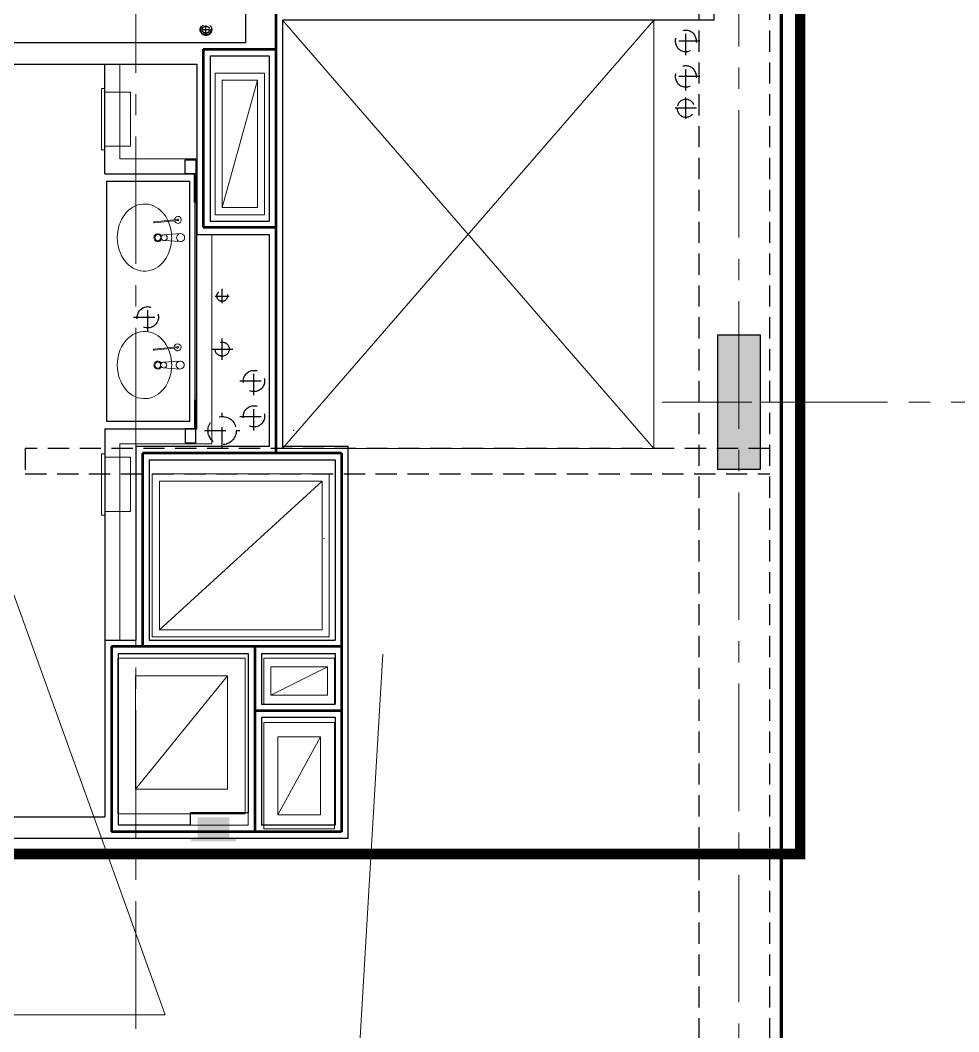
# Model space of a CAD drawing. Header units: inches. Extents: x -26012 to 27, y -3347 to 2082.
# Drawn here: x -23424.1 to -23158.9, y 489.3 to 775.1 of the extents above; entities that cross this region are included whole.
import ezdxf

# ---------------------------------------------------------------- set-up
doc = ezdxf.new("R2010")
doc.units = ezdxf.units.IN
doc.header["$LTSCALE"] = 48
doc.header["$MEASUREMENT"] = 0
for name, pattern in [('A_Column Grid$0$CENTER2', [1.125, 0.75, -0.125, 0.125, -0.125]), ('Core Callout Boundary$0$DASHED2', [0.375, 0.25, -0.125]), ('NB - 5th floor_plan$0$HIDDEN2', [0.1875, 0.125, -0.0625])]:
    doc.linetypes.add(name, pattern=pattern)
for name, color, linetype in [('A104$0$A-ANNO-PATT-1-5', 8, 'Continuous'), ('A104$0$A-AREA-IDEN', 8, 'Continuous'), ('A104$0$A-COLS-COL1-5', 8, 'Continuous'), ('A104$0$A-COUNTER', 8, 'Continuous'), ('A104$0$A-EQPM-FEC', 8, 'Continuous'), ('A104$0$A-FLOR-LEVL', 8, 'Continuous'), ('A104$0$A-FLOR-OPENING', 8, 'Continuous'), ('A104$0$A-FLOR-PFIX', 8, 'Continuous'), ('A104$0$A-FLOR-SPCL', 8, 'Continuous'), ('A104$0$A-FLOR-STRCT-6-12', 8, 'Continuous'), ('A104$0$A-GRID-COLS', 8, 'Continuous'), ('A104$0$A-HVAC-RDFF', 8, 'Continuous'), ('A104$0$A-WALL-FULL-INTR', 8, 'Continuous'), ('A104$0$A-WALL-GLASS-8-11', 8, 'Continuous'), ('A104$0$bc104 - A-WALL-FIRE', 8, 'Continuous'), ('A104$0$Level 30', 8, 'Continuous'), ('A_Column Grid$0$A-GRID-GRD1-15', 8, 'A_Column Grid$0$CENTER2'), ('Core Callout Boundary$0$A-Detl-Iden', 6, 'Continuous'), ('NB - 5th floor_plan$0$stcbeams', 1, 'NB - 5th floor_plan$0$HIDDEN2'), ('NB - 5th floor_plan$0$STCCOLS1', 1, 'NB - 5th floor_plan$0$HIDDEN2'), ('NB - 5th floor_plan$0$STPJ', 1, 'NB - 5th floor_plan$0$HIDDEN2'), ('NB - 5th floor_plan$0$STWETSTACK', 1, 'NB - 5th floor_plan$0$HIDDEN2'), ('XREF', 8, 'Continuous')]:
    doc.layers.add(name, color=color, linetype=linetype)

# ---------------------------------------------------------------- blocks, each defined once
blk = doc.blocks.new('A104')
at = {"layer": 'A104$0$A-EQPM-FEC', "lineweight": 13}
blk.add_hatch(color=256, dxfattribs=at).paths.add_polyline_path([(-23375.8495, 543.16), (-23375.8495, 543.91), (-23373.9745, 543.91), (-23373.9745, 549.91), (-23364.9745, 549.91), (-23364.9745, 543.91), (-23363.0995, 543.91), (-23363.0995, 543.16)])
at = {"layer": 'A104$0$A-ANNO-PATT-1-5', "extrusion": (0, 0, -1)}
blk.add_solid([(23215.0134, 648.1544), (23227.0133, 648.1544), (23215.0134, 686.1544), (23227.0133, 686.1544)], dxfattribs=at)
at = {"layer": 'A104$0$A-AREA-IDEN', "lineweight": 0, "elevation": 0.2066, "flags": 128}
for points in [[(-23428.2106, 494.0961), (-23383.1156, 494.0961), (-23427.6551, 617.7068)], [(-23408.4269, 231.3349), (-23343.198, 231.3349), (-23321.6209, 596.0419)]]:
    blk.add_lwpolyline(points, dxfattribs=at)
at = {"layer": 'A104$0$A-COLS-COL1-5', "lineweight": 30}
blk.add_3dface([(-23215.0134, 648.1544), (-23227.0133, 648.1544), (-23227.0133, 686.1544), (-23215.0134, 686.1544)], dxfattribs=at)
at = {"layer": 'A104$0$A-COUNTER', "lineweight": 30, "flags": 128}
blk.add_lwpolyline([(-23399.6619, 661.7846), (-23376.1584, 661.7846), (-23376.1585, 729.5348), (-23399.662, 729.5348), (-23399.6619, 661.7846)], dxfattribs=at)
at = {"layer": 'A104$0$A-EQPM-FEC', "lineweight": 13}
blk.add_line((-23375.8495, 543.91), (-23363.0995, 543.91), dxfattribs=at)
at = {"layer": 'A104$0$A-FLOR-LEVL', "lineweight": 0}
blk.add_point((-23338.2305, 628.5827), dxfattribs=at)
at = {"layer": 'A104$0$A-FLOR-OPENING', "lineweight": 0}
for points in [[(-23369.0192, 760.1318), (-23355.0192, 760.1318), (-23355.0192, 720.1318), (-23369.0192, 720.1318)], [(-23386.7736, 646.9074), (-23336.7736, 646.9074), (-23336.7736, 600.9074), (-23386.7736, 600.9074)], [(-23396.5236, 594.9074), (-23360.5236, 594.9074), (-23360.5236, 550.9074), (-23396.5236, 550.9074)], [(-23355.2736, 594.9074), (-23335.2736, 594.9074), (-23335.2736, 581.9074), (-23355.2736, 581.9074)], [(-23355.2736, 576.6574), (-23335.2736, 576.6574), (-23335.2736, 546.6574), (-23355.2736, 546.6574)]]:
    blk.add_3dface(points, dxfattribs=at)
at = {"layer": 'A104$0$A-FLOR-PFIX', "lineweight": 13}
for p, q in [((-23386.2425, 718.1012), (-23379.737, 718.7644)), ((-23386.2207, 717.8528), (-23379.7195, 718.5171)), ((-23386.3049, 682.1012), (-23379.7994, 682.7644)), ((-23386.2831, 681.8528), (-23379.7819, 682.5171))]:
    blk.add_line(p, q, dxfattribs=at)
at = {"layer": 'A104$0$A-FLOR-PFIX', "lineweight": 13, "extrusion": (0, 0, -1)}
for p, q in [((-23383.5334, 714.4704), (-23378.8362, 714.7808)), ((-23383.5334, 712.849), (-23378.8362, 712.5386)), ((-23383.6583, 678.4704), (-23378.9611, 678.7808)), ((-23383.6583, 676.849), (-23378.9611, 676.5386))]:
    blk.add_line(p, q, dxfattribs=at)
at = {"layer": 'A104$0$A-FLOR-PFIX', "lineweight": 0, "extrusion": (0, 0, -1)}
for centre in [(23378.7621, 713.6597), (23378.887, 677.6597)]:
    blk.add_arc(centre, 1.1236, 285.910271, 86.219372, dxfattribs=at)
at = {"layer": 'A104$0$A-FLOR-PFIX', "lineweight": 13, "extrusion": (0, 0, -1)}
for centre in [(23378.7621, 713.6597), (23378.887, 677.6597)]:
    blk.add_arc(centre, 1.1236, 86.219372, 273.780628, dxfattribs=at)
for centre, major_axis, ratio, start_param, end_param in [((-23388.9746, 713.6597), (0, 9.5005), 0.80916883, 1.67165562, 7.75312234), ((-23383.404, 713.6597), (0.8884, 0), 0.9222097, 1.71386052, 4.56932479), ((-23388.9746, 713.6597), (0, 9.5005), 0.80916883, 1.47083188, 1.67165562), ((-23388.9745, 677.6597), (0, 9.5005), 0.80916883, 1.6718291, 7.75225316), ((-23383.5289, 677.6597), (0.8884, 0), 0.9222097, 1.71386052, 4.56932479), ((-23388.9745, 677.6639), (0, 9.5005), 0.80916883, 1.47083188, 1.67165562)]:
    blk.add_ellipse(centre, major_axis=major_axis, ratio=ratio, start_param=start_param, end_param=end_param, dxfattribs=at)
at = {"layer": 'A104$0$A-FLOR-PFIX', "lineweight": 13}
for centre, major_axis, start_param, end_param in [((-23386.2301, 717.9791), (-0.0234, 0.1208), 6.19547185, 9.3370645), ((-23379.526, 718.6597), (0.1874, -0.9663), 4.74938775, 10.78245637), ((-23379.5884, 682.6597), (0.1874, -0.9663), 4.74938775, 10.78245637), ((-23386.2925, 681.9791), (-0.0234, 0.1208), 6.19547185, 9.3370645)]:
    blk.add_ellipse(centre, major_axis=major_axis, ratio=0.97753003, start_param=start_param, end_param=end_param, dxfattribs=at)
at = {"layer": 'A104$0$A-FLOR-PFIX', "lineweight": 13, "extrusion": (0, 0, -1)}
for centre in [(-23379.526, 718.6597), (-23379.5884, 682.6597)]:
    blk.add_ellipse(centre, major_axis=(-0.0469, 0.2416), ratio=0.97753003, dxfattribs=at)
at = {"layer": 'A104$0$A-FLOR-PFIX', "lineweight": 0, "extrusion": (0, 0, -1)}
for centre, major_axis, ratio, start_param, end_param in [((-23385.1841, 713.6605), (0, -1.1251), 0.97753003, 5.09815197, 10.61076194), ((-23385.1841, 713.6605), (0, -0.8751), 0.97753003, 4.74756061, 10.99648424), ((-23383.404, 713.6597), (0.8884, 0), 0.9222097, 4.71238898, 7.85398163), ((-23385.184, 677.6605), (0, -1.1251), 0.97753003, 5.20829141, 10.50067489), ((-23385.184, 677.6605), (0, -0.8751), 0.97753003, 5.02794945, 10.68102131), ((-23383.5289, 677.6597), (0.8884, 0), 0.9222097, 4.71238898, 7.85398163)]:
    blk.add_ellipse(centre, major_axis=major_axis, ratio=ratio, start_param=start_param, end_param=end_param, dxfattribs=at)
at = {"layer": 'A104$0$A-FLOR-SPCL', "lineweight": 13}
for p, q in [((-23401.1003, 738.4411), (-23401.0993, 755.7531)), ((-23400.1623, 755.7545), (-23401.0993, 755.7531)), ((-23400.1633, 738.4425), (-23400.1623, 755.7545)), ((-23392.9118, 754.7531), (-23400.1623, 754.7541)), ((-23392.9133, 739.4411), (-23392.9118, 754.7531)), ((-23400.1633, 738.4425), (-23401.1003, 738.4411)), ((-23392.9133, 739.4411), (-23400.1628, 739.442)), ((-23400.1633, 652.5957), (-23401.1003, 652.5972)), ((-23401.1003, 652.5972), (-23401.0993, 635.2852)), ((-23400.1633, 652.5957), (-23400.1623, 635.2837)), ((-23392.9133, 651.5972), (-23400.1628, 651.5962)), ((-23392.9133, 651.5972), (-23392.9118, 636.2852)), ((-23400.1623, 635.2837), (-23401.0993, 635.2852)), ((-23392.9118, 636.2852), (-23400.1623, 636.2842))]:
    blk.add_line(p, q, dxfattribs=at)
at = {"layer": 'A104$0$A-FLOR-STRCT-6-12', "lineweight": 0}
for p, q in [((-23350.0134, 654.0622), (-23245.0134, 775.0479)), ((-23245.0134, 654.0622), (-23350.0134, 775.0479))]:
    blk.add_line(p, q, dxfattribs=at)
at = {"layer": 'A104$0$A-FLOR-STRCT-6-12', "lineweight": 13}
blk.add_3dface([(-23350.0134, 775.0479), (-23245.0134, 775.0479), (-23245.0134, 654.0622), (-23350.0134, 654.0622)], dxfattribs=at)
at = {"layer": 'A104$0$A-GRID-COLS', "lineweight": 0}
blk.add_line((-23217.4113, 667.1574), (-23242.7081, 667.1574), dxfattribs=at)
at = {"layer": 'A104$0$A-HVAC-RDFF', "lineweight": 0}
for p, q in [((-23357.0192, 758.1318), (-23367.0192, 722.1318)), ((-23338.7736, 644.9074), (-23384.7736, 602.9074)), ((-23337.2736, 592.4074), (-23353.2736, 584.4074)), ((-23391.5236, 557.9074), (-23365.5236, 589.9074)), ((-23351.2736, 550.6574), (-23339.2736, 572.6574))]:
    blk.add_line(p, q, dxfattribs=at)
at = {"layer": 'A104$0$A-HVAC-RDFF', "lineweight": 13}
for points in [[(-23367.0192, 758.1318), (-23357.0192, 758.1318), (-23357.0192, 722.1318), (-23367.0192, 722.1318)], [(-23384.7736, 644.9074), (-23338.7736, 644.9074), (-23338.7736, 602.9074), (-23384.7736, 602.9074)], [(-23353.2736, 592.4074), (-23337.2736, 592.4074), (-23337.2736, 584.4074), (-23353.2736, 584.4074)], [(-23391.5236, 589.9074), (-23365.5236, 589.9074), (-23365.5236, 557.9074), (-23391.5236, 557.9074)], [(-23351.2736, 572.6574), (-23339.2736, 572.6574), (-23339.2736, 550.6574), (-23351.2736, 550.6574)]]:
    blk.add_3dface(points, dxfattribs=at)
at = {"layer": 'A104$0$A-WALL-FULL-INTR', "lineweight": 30}
for p, q in [((-23228.1486, 1009.1697), (-23228.1486, 775.0447)), ((-23360.3986, 830.0294), (-23360.3986, 768.7847)), ((-23350.0134, 775.0479), (-23350.0135, 654.6597)), ((-23228.1486, 775.0447), (-23350.0134, 775.0479)), ((-23445.2369, 768.7847), (-23360.3986, 768.7847)), ((-23370.4074, 765.0347), (-23370.408, 718.3205)), ((-23370.4074, 765.0347), (-23353.7634, 765.0347)), ((-23353.7634, 765.0347), (-23353.7635, 718.3205)), ((-23400.1584, 762.6596), (-23374.1574, 762.6596)), ((-23374.1574, 762.6596), (-23374.158, 714.5705)), ((-23370.408, 718.3205), (-23353.7635, 718.3205)), ((-23374.158, 714.5705), (-23353.7635, 714.5705)), ((-23353.7635, 714.5705), (-23353.7635, 654.6597)), ((-23391.408, 654.6597), (-23391.4081, 599.9096)), ((-23353.7635, 654.6597), (-23391.408, 654.6597)), ((-23331.3871, 654.6597), (-23350.0134, 654.6597)), ((-23331.3968, 543.9097), (-23331.3871, 654.6597)), ((-23387.6578, 650.9097), (-23387.6568, 599.9096)), ((-23387.6577, 650.9097), (-23335.1368, 650.9092)), ((-23335.1368, 650.9092), (-23335.1358, 599.9096)), ((-23400.1585, 599.9096), (-23391.4081, 599.9096)), ((-23387.6566, 599.9131), (-23335.1356, 599.9131)), ((-23396.4083, 596.163), (-23396.4087, 547.6596)), ((-23396.4082, 596.156), (-23359.6597, 596.156)), ((-23359.6597, 596.156), (-23359.6584, 551.16)), ((-23355.9099, 596.1631), (-23335.1355, 596.1631)), ((-23355.9099, 596.1631), (-23355.9079, 581.9097)), ((-23335.1355, 596.1631), (-23335.1336, 581.9097)), ((-23355.9079, 581.9097), (-23335.1352, 581.9097)), ((-23355.9074, 578.1597), (-23355.9082, 547.6596)), ((-23355.9074, 578.1597), (-23335.1352, 578.1597)), ((-23335.1336, 578.1597), (-23335.1345, 547.6597)), ((-23359.6584, 551.16), (-23376.0647, 551.16)), ((-23376.0647, 551.16), (-23376.0647, 547.6596)), ((-23376.0647, 547.6596), (-23396.4087, 547.6596)), ((-23335.1345, 547.6597), (-23355.9029, 547.6596)), ((-23331.3968, 543.9097), (-23400.1584, 543.9096))]:
    blk.add_line(p, q, dxfattribs=at)
at = {"layer": 'A104$0$A-WALL-FULL-INTR', "lineweight": 30, "extrusion": (0, 0, -1)}
for p, q in [((-23460.9083, 762.6594), (-23400.1584, 762.6594)), ((-23400.1584, 731.6597), (-23400.1584, 762.6594)), ((-23400.1587, 731.6597), (-23374.1588, 731.6597)), ((-23374.1588, 659.6597), (-23374.1588, 731.6597)), ((-23400.1584, 659.6597), (-23400.1584, 550.0346)), ((-23400.1584, 659.6597), (-23374.1588, 659.6597)), ((-23460.9084, 550.0346), (-23400.1584, 550.0346)), ((-23400.1584, 543.9096), (-23497.9084, 543.9096))]:
    blk.add_line(p, q, dxfattribs=at)
at = {"layer": 'A104$0$A-WALL-FULL-INTR', "lineweight": 0}
for p, q in [((-23359.6584, 551.16), (-23359.658, 547.6596)), ((-23376.0647, 547.6596), (-23359.6583, 547.6596))]:
    blk.add_line(p, q, dxfattribs=at)
at = {"layer": 'A104$0$A-WALL-FULL-INTR', "lineweight": 0, "flags": 128}
for points in [[(-23395.9084, 762.6596), (-23395.9084, 735.9099), (-23374.1587, 735.9099)], [(-23369.9088, 714.5705), (-23369.9088, 655.4099), (-23395.9084, 655.4099), (-23395.9084, 599.9096)]]:
    blk.add_lwpolyline(points, dxfattribs=at)
at = {"layer": 'A104$0$A-WALL-FULL-INTR', "lineweight": 30}
for points in [[(-23377.4313, 731.6597), (-23377.4313, 735.6597), (-23374.4313, 735.6597), (-23374.4313, 731.6597)], [(-23377.4313, 659.6597), (-23377.4313, 655.6597), (-23374.4313, 655.6597), (-23374.4313, 659.6597)]]:
    blk.add_3dface(points, dxfattribs=at)
at = {"layer": 'A104$0$A-WALL-GLASS-8-11', "lineweight": 0}
blk.add_point((-23346.8375, 659.2422), dxfattribs=at)
at = {"layer": 'A104$0$bc104 - A-WALL-FIRE', "lineweight": 53}
for p, q in [((-23351.8884, 776.9229), (-23351.8885, 652.7846)), ((-23372.3534, 766.9097), (-23372.3534, 716.5705)), ((-23372.3534, 766.9097), (-23351.8884, 766.9097)), ((-23372.3534, 716.5705), (-23351.8885, 716.5705)), ((-23389.5356, 652.7846), (-23389.5357, 598.1303)), ((-23333.2615, 652.7846), (-23389.5356, 652.7846)), ((-23333.2615, 652.7846), (-23333.2615, 545.7847)), ((-23333.2619, 598.1303), (-23398.2838, 598.1303)), ((-23398.2835, 598.1268), (-23398.2834, 545.7846)), ((-23357.8133, 598.1268), (-23357.8133, 545.7776)), ((-23333.2602, 580.0013), (-23357.8133, 580.0013)), ((-23333.2615, 545.7847), (-23398.2834, 545.7846))]:
    blk.add_line(p, q, dxfattribs=at)
at = {"layer": 'A104$0$Level 30', "lineweight": 40}
for p, q in [((-23374.7439, 731.6597), (-23374.4314, 731.6597)), ((-23374.7439, 723.6248), (-23374.7439, 731.6597)), ((-23374.4314, 731.6597), (-23374.4314, 723.6248)), ((-23374.4314, 723.6248), (-23374.7439, 723.6248)), ((-23374.4313, 667.6946), (-23374.7438, 667.6946)), ((-23374.7438, 667.6946), (-23374.7438, 659.6597)), ((-23374.4313, 659.6597), (-23374.4313, 667.6946)), ((-23374.7438, 659.6597), (-23374.4313, 659.6597))]:
    blk.add_line(p, q, dxfattribs=at)
at = {"layer": 'A104$0$Level 30', "lineweight": 13}
blk.add_3dface([(-23374.7438, 667.7571), (-23374.4071, 667.7571), (-23374.4072, 723.5623), (-23374.7439, 723.5623)], dxfattribs=at)
blk = doc.blocks.new('NB - 5th floor_plan')
at = {"layer": 'NB - 5th floor_plan$0$stcbeams', "color": 1, "linetype": 'NB - 5th floor_plan$0$HIDDEN2'}
for p, q in [((-23232.27, 379.16), (-23232.27, 1009.17)), ((-23212.27, 379.16), (-23212.27, 1009.17))]:
    blk.add_line(p, q, dxfattribs=at)
blk.add_lwpolyline([(-23212.27, 654.1), (-23422.66, 654.1), (-23422.66, 646.89), (-23212.27, 646.89)], dxfattribs=at)
at = {"layer": 'NB - 5th floor_plan$0$STCCOLS1', "color": 1, "linetype": 'NB - 5th floor_plan$0$HIDDEN2'}
blk.add_lwpolyline([(-23215.01, 648.15), (-23227.01, 648.15), (-23227.01, 686.15), (-23215.01, 686.15)], close=True, dxfattribs=at)
at = {"layer": 'NB - 5th floor_plan$0$STPJ', "color": 1, "linetype": 'NB - 5th floor_plan$0$HIDDEN2', "const_width": 1}
blk.add_lwpolyline([(-23209.02, 1531.6), (-23209.02, -7.4)], dxfattribs=at)
at = {"layer": 'NB - 5th floor_plan$0$STWETSTACK', "color": 1, "linetype": 'NB - 5th floor_plan$0$HIDDEN2'}
for p, q in [((-23372.8, 772.41, -0.01), (-23370.42, 772.41, -0.01)), ((-23371.61, 771.22, -0.01), (-23371.61, 773.59, -0.01)), ((-23236.02, 765.19, -0.01), (-23236.02, 773.19, -0.01)), ((-23232.02, 769.19, -0.01), (-23240.02, 769.19, -0.01)), ((-23236.02, 755.19, -0.01), (-23236.02, 763.19, -0.01)), ((-23232.02, 759.19, -0.01), (-23240.02, 759.19, -0.01)), ((-23236.02, 747.19, -0.01), (-23236.02, 753.19, -0.01)), ((-23233.02, 750.19, -0.01), (-23239.02, 750.19, -0.01)), ((-23367.03, 695.16, -0.01), (-23367.03, 699.16, -0.01)), ((-23388.03, 687.16, -0.01), (-23388.03, 695.16, -0.01)), ((-23369.03, 697.16, -0.01), (-23365.03, 697.16, -0.01)), ((-23392.03, 691.16, -0.01), (-23384.03, 691.16, -0.01)), ((-23367.03, 679.16, -0.01), (-23367.03, 685.16, -0.01)), ((-23370.03, 682.16, -0.01), (-23364.03, 682.16, -0.01)), ((-23358.03, 669.16, -0.01), (-23358.03, 677.16, -0.01)), ((-23362.03, 673.16, -0.01), (-23354.03, 673.16, -0.01)), ((-23358.03, 659.16, -0.01), (-23358.03, 667.16, -0.01)), ((-23367.03, 654.16, -0.01), (-23367.03, 664.16, -0.01)), ((-23362.03, 663.16, -0.01), (-23354.03, 663.16, -0.01)), ((-23372.03, 659.16, -0.01), (-23362.03, 659.16, -0.01))]:
    blk.add_line(p, q, dxfattribs=at)
for centre, radius in [((-23371.61, 772.41, -0.01), 1.63), ((-23371.61, 772.41, -0.01), 1.45), ((-23371.61, 772.41, -0.01), 1), ((-23367.03, 697.16, -0.01), 1.5), ((-23388.03, 691.16, -0.01), 3), ((-23367.03, 682.16, -0.01), 2), ((-23358.03, 673.16, -0.01), 3), ((-23358.03, 663.16, -0.01), 3), ((-23367.03, 659.16, -0.01), 4)]:
    blk.add_circle(centre, radius, dxfattribs=at)
at = {"layer": 'NB - 5th floor_plan$0$STWETSTACK', "color": 1, "linetype": 'NB - 5th floor_plan$0$HIDDEN2', "extrusion": (0, 0, -1)}
for centre, radius in [((23236.02, 769.19, 0.01), 3), ((23236.02, 759.19, 0.01), 3), ((23236.02, 750.19, 0.01), 2.5)]:
    blk.add_circle(centre, radius, dxfattribs=at)
blk = doc.blocks.new('A_Column Grid')
at = {"layer": 'A_Column Grid$0$A-GRID-GRD1-15', "lineweight": 0}
for p, q in [((-23221.02, 1667.67), (-23221.02, -2700.91)), ((-23391.41, 382.21), (-23391.41, 1655.99)), ((-23215.02, 667.16), (-20844.03, 667.16))]:
    blk.add_line(p, q, dxfattribs=at)
blk = doc.blocks.new('Core Callout Boundary')
at = {"layer": 'Core Callout Boundary$0$A-Detl-Iden', "linetype": 'Core Callout Boundary$0$DASHED2', "const_width": 3, "flags": 128}
blk.add_lwpolyline([(-23203.71, 1040.12), (-23829.2, 1040.12), (-23829.2, 539.55), (-23203.71, 539.55)], close=True, dxfattribs=at)

msp = doc.modelspace()

# ---------------------------------------------------------------- block references
at = {"layer": 'XREF'}
for name in ['A_Column Grid', 'A104', 'NB - 5th floor_plan', 'Core Callout Boundary']:
    msp.add_blockref(name, (0, 0), dxfattribs=at)

doc.saveas('drawing.dxf')
